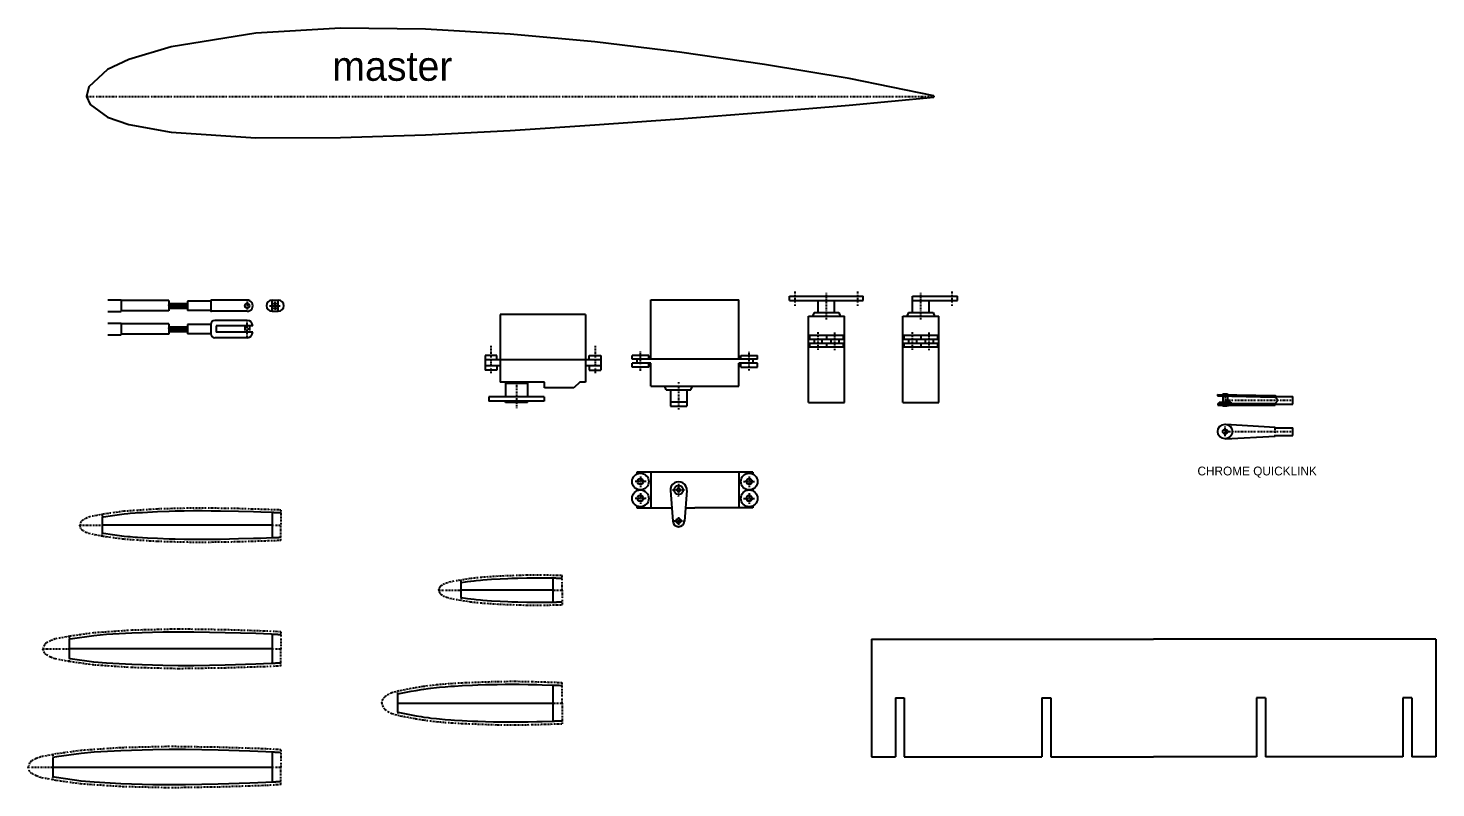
# Model space of a CAD drawing. Extents: x -1638 to 412, y -412 to 1290.
# Drawn here: x -257.8 to 220.7, y -142.5 to 115.8 of the extents above; entities that cross this region are included whole.
import ezdxf
from ezdxf.enums import TextEntityAlignment as Align

# ---------------------------------------------------------------- set-up
doc = ezdxf.new("R2010")
doc.units = 0
doc.linetypes.add('DASHDOT', pattern=[1, 0.5, -0.25, 0, -0.25])
doc.linetypes.add('HIDDEN', pattern=[0.375, 0.25, -0.125])
for name, color, linetype in [('1', 7, 'CONTINUOUS'), ('22', 7, 'CONTINUOUS'), ('3', 7, 'CONTINUOUS'), ('4', 7, 'CONTINUOUS'), ('8', 7, 'CONTINUOUS')]:
    doc.layers.add(name, color=color, linetype=linetype)
doc.styles.add('txt', font='TXT', dxfattribs={"height": 0.2})

# ---------------------------------------------------------------- blocks, each defined once
blk = doc.blocks.new('*O0')
at = {"layer": '22', "color": 195, "linetype": 'CONTINUOUS'}
for p, q in [((-14.9988, 18.6817), (15.0012, 18.6817)), ((-14.9988, -1.5215), (-14.9988, 18.6817)), ((15.0012, -1.5215), (15.0012, 18.6817)), ((-15.649, -0.221), (-21.3488, -0.221)), ((-21.3488, -1.5215), (-21.3488, -0.221)), ((21.3486, -1.5215), (-21.3488, -1.5215)), ((-14.9988, -2.9185), (-21.3488, -2.9185)), ((-21.3488, -4.2189), (-21.3488, -2.9185)), ((-15.649, -4.2189), (-21.3488, -4.2189)), ((-19.7486, -1.5215), (-19.7486, -2.9185)), ((-15.649, -1.5215), (-15.649, -0.221)), ((-15.649, -4.2189), (-15.649, -2.9185)), ((-14.9988, -10.7163), (-14.9988, -2.9185)), ((21.3486, -2.9185), (15.0012, -2.9185)), ((15.0012, -10.7163), (15.0012, -2.9185)), ((15.649, -0.221), (21.3486, -0.221)), ((15.649, -1.5215), (15.649, -0.221)), ((15.649, -4.2189), (15.649, -2.9185)), ((15.649, -4.2189), (21.3486, -4.2189)), ((19.7484, -1.5215), (19.7484, -2.9185)), ((21.3486, -1.5215), (21.3486, -0.221)), ((21.3486, -4.2189), (21.3486, -2.9185)), ((-14.9988, -10.7163), (15.0012, -10.7163)), ((-9.6978, -11.9151), (-10.1982, -10.7163)), ((-9.6978, -11.9151), (-1.3006, -11.9151)), ((-8.2982, -11.9151), (-8.2982, -17.5235)), ((-2.7, -11.9151), (-2.7, -17.5235)), ((-1.3006, -11.9151), (-0.8002, -10.7163)), ((-8.2982, -16.0249), (-2.7, -16.0249)), ((-8.2982, -17.5235), (-2.7, -17.5235))]:
    blk.add_line(p, q, dxfattribs=at)
at = {"layer": '22', "color": 195, "linetype": 'DASHDOT'}
for p, q in [((-18.4988, -5.4534), (-18.4988, 1.1608)), ((18.4988, -5.3823), (18.4988, 1.1608)), ((-5.4992, -9.3345), (-5.4992, -18.6817))]:
    blk.add_line(p, q, dxfattribs=at)
blk = doc.blocks.new('*O4')
at = {"layer": '1', "color": 195, "linetype": 'CONTINUOUS'}
for p, q in [((-24.6104, 2.0001), (-20.1518, 2.0001)), ((-20.1518, 2.0001), (-20.1518, -1.9999)), ((-3.967, 1.7645), (-3.967, -1.7355)), ((10.323, 1.5876), (2.383, 1.5876)), ((2.383, 1.5876), (2.383, -1.5874)), ((10.323, 1.5876), (10.323, -1.5874)), ((22.708, 2.949), (11.6844, 2.949)), ((24.608, 1.0491), (12.162, 1.0491)), ((12.162, 1.0491), (12.162, -1.0489)), ((-24.6104, -1.9999), (-20.1518, -1.9999)), ((10.323, -1.5874), (2.383, -1.5874)), ((22.708, -2.9488), (11.6844, -2.9488)), ((24.608, -1.0489), (12.162, -1.0489))]:
    blk.add_line(p, q, dxfattribs=at)
at = {"layer": '1', "color": 195, "linetype": 'HIDDEN'}
for p, q in [((21.9156, 1.0491), (21.9156, -1.0489)), ((23.5056, 1.0491), (23.5056, -1.0489))]:
    blk.add_line(p, q, dxfattribs=at)
at = {"layer": '1', "color": 195, "linetype": 'CONTINUOUS'}
for points in [[(-3.967, 1.7645), (-5.032679, 1.764994), (-6.453584, 1.76564), (-7.164035, 1.765952), (-8.229712, 1.766399), (-8.76255, 1.766611), (-9.828225, 1.767004), (-10.361062, 1.767183), (-11.160316, 1.767427), (-11.870763, 1.767617), (-12.225986, 1.767701), (-12.75882, 1.767813), (-13.558069, 1.767947), (-13.824486, 1.767982), (-14.179707, 1.76802), (-14.357317, 1.768036), (-14.756941, 1.768063), (-15.467381, 1.768079), (-15.8226, 1.768072), (-16.355429, 1.76804), (-16.621843, 1.768014), (-16.977061, 1.76797), (-17.15467, 1.767943), (-17.687495, 1.767845), (-17.953908, 1.767785), (-18.353526, 1.767681), (-18.88635, 1.767517), (-19.152761, 1.767423), (-19.552377, 1.767268), (-20.1518, 1.767)], [(-3.967, 0.7977), (-3.732157, 0.797968), (-3.418973, 0.798295), (-3.262355, 0.798448), (-3.105722, 0.798593), (-2.896852, 0.798776), (-2.792408, 0.798863), (-2.479034, 0.799111), (-2.061118, 0.799412), (-1.852126, 0.799552), (-1.538598, 0.799752), (-1.120493, 0.800006), (-0.911414, 0.800131), (-0.493208, 0.800378), (0.064485, 0.800719), (0.343362, 0.8009), (0.761709, 0.801192), (0.970894, 0.801349), (1.389282, 0.801691), (1.598482, 0.801879), (1.912288, 0.802184), (2.226096, 0.802519), (2.383, 0.8027)], [(-3.967, -1.7355), (-6.098358, -1.734524), (-7.164035, -1.734057), (-8.229712, -1.733616), (-8.76255, -1.733408), (-9.828225, -1.733021), (-10.361062, -1.732845), (-11.160316, -1.732606), (-11.870763, -1.73242), (-12.225986, -1.732337), (-12.75882, -1.732227), (-13.558069, -1.732096), (-13.824486, -1.732062), (-14.179707, -1.732024), (-14.357317, -1.732008), (-14.756941, -1.731981), (-15.467381, -1.731965), (-15.8226, -1.731971), (-16.355429, -1.732002), (-16.621843, -1.732026), (-16.977061, -1.732068), (-17.15467, -1.732094), (-17.687495, -1.732188), (-17.953908, -1.732246), (-18.353526, -1.732345), (-18.88635, -1.732503), (-19.152761, -1.732593), (-19.552377, -1.732743), (-20.1518, -1.733)], [(-3.967, -0.7924), (-3.732157, -0.792122), (-3.418973, -0.791781), (-3.262355, -0.791623), (-3.105722, -0.791472), (-2.896852, -0.791282), (-2.792408, -0.791191), (-2.479034, -0.790934), (-2.061118, -0.790622), (-1.852126, -0.790478), (-1.538598, -0.790271), (-1.120493, -0.79001), (-0.911414, -0.789883), (-0.493208, -0.789631), (0.064485, -0.789286), (0.343362, -0.789103), (0.761709, -0.78881), (0.970894, -0.788652), (1.389282, -0.788309), (1.598482, -0.788121), (1.912288, -0.787816), (2.226096, -0.787481), (2.383, -0.7873)]]:
    blk.add_lwpolyline(points, dxfattribs=at)
for centre, radius, start, end in [((11.68449, 1.5876), 1.36144, 90, 180), ((22.71063, 1.04912), 1.89992, 0, 90), ((11.68449, -1.5874), 1.36144, 180, 270), ((22.71063, -1.04892), 1.89992, 270, 360)]:
    blk.add_arc(centre, radius, start, end, dxfattribs=at)
at = {"layer": '3', "color": 195, "linetype": 'CONTINUOUS'}
for p, q in [((-3.6622, -0.7924), (-3.967, 0.3557)), ((-3.1338, -0.7924), (-3.5606, 0.7977)), ((-2.6054, -0.7898), (-3.0322, 0.7977)), ((-2.0822, -0.7898), (-2.509, 0.8002)), ((-1.554, -0.7898), (-1.9806, 0.8002)), ((-1.0306, -0.7898), (-1.4574, 0.8002)), ((-0.5074, -0.7898), (-0.9342, 0.8002)), ((0.0208, -0.7898), (-0.4058, 0.8002)), ((0.5492, -0.7898), (0.1224, 0.8002)), ((1.0724, -0.7898), (0.6458, 0.8002)), ((1.5956, -0.7873), (1.169, 0.8027)), ((2.124, -0.7873), (1.6972, 0.8027)), ((2.383, 0.2058), (2.2206, 0.8027))]:
    blk.add_line(p, q, dxfattribs=at)
blk = doc.blocks.new('*O5')
at = {"layer": '22', "color": 195, "linetype": 'DASHDOT'}
for p, q in [((-16.5228, 6.0484), (-20.2744, 6.0484)), ((-18.4988, 7.8213), (-18.4988, 4.1536)), ((-5.4992, 5.3423), (-5.4992, 1.1513)), ((16.5226, 6.0484), (20.2742, 6.0484)), ((18.4988, 7.8213), (18.4988, 4.1536)), ((-16.543, 0.3486), (-20.2744, 0.3486)), ((-18.4988, 2.0962), (-18.4988, -1.4649)), ((-7.6352, 3.1985), (-3.3554, 3.1985)), ((-5.4992, 0.9176), (-5.4992, 1.0192)), ((16.543, 0.3486), (20.2742, 0.3486)), ((18.4988, 2.0962), (18.4988, -1.4649)), ((-6.98, -7.3018), (-3.9498, -7.3018)), ((-5.4992, -6.0166), (-5.4992, -8.7446))]:
    blk.add_line(p, q, dxfattribs=at)
at = {"layer": '22', "color": 195, "linetype": 'CONTINUOUS'}
for p, q in [((-19.7486, 9.2996), (-19.7486, 8.6087)), ((19.7484, 9.2996), (-19.7486, 9.2996)), ((-14.9988, 9.2996), (-14.9988, -2.9026)), ((14.9986, 9.2996), (14.9986, -2.9026)), ((19.7484, 9.2996), (19.7484, 8.6087)), ((-19.7486, 3.4881), (-19.7486, 2.909)), ((-8.2906, 2.9852), (-7.493, -7.4542)), ((-6.0172, 3.29), (-6.3728, 3.29)), ((-6.3728, 3.1071), (-6.3728, 3.29)), ((-6.0224, 3.1071), (-6.3728, 3.1071)), ((-5.5906, 3.7167), (-5.5906, 4.0723)), ((-5.5906, 4.0723), (-5.4076, 4.0723)), ((-5.5906, 2.6753), (-5.5906, 2.3248)), ((-5.4076, 2.3248), (-5.5906, 2.3248)), ((-5.4076, 3.7167), (-5.4076, 4.0723)), ((-5.4076, 2.6753), (-5.4076, 2.3248)), ((-4.981, 3.29), (-4.6254, 3.29)), ((-4.9758, 3.1071), (-4.6254, 3.1071)), ((-4.6254, 3.29), (-4.6254, 3.1071)), ((-2.7076, 2.9852), (-3.5052, -7.4542)), ((19.7484, 3.4881), (19.7484, 2.909)), ((-19.7486, -2.2117), (-19.7486, -2.9026)), ((-19.7486, -2.9026), (-7.841, -2.9026)), ((-3.1572, -2.9026), (0, -2.9026)), ((19.7484, -2.9026), (0, -2.9026)), ((19.7484, -2.2117), (19.7484, -2.9026))]:
    blk.add_line(p, q, dxfattribs=at)
for centre, radius in [((-18.49885, 6.04967), 2.84988), ((-18.49885, 6.04967), 1), ((18.49879, 6.04967), 2.84988), ((18.49879, 6.04967), 1), ((-18.49885, 0.34991), 2.84988), ((-18.49885, 0.34991), 1), ((-5.49913, 3.19979), 1.4986), ((18.49879, 0.34991), 2.84988), ((18.49879, 0.34991), 1), ((-5.49913, -7.30057), 0.79375)]:
    blk.add_circle(centre, radius, dxfattribs=at)
for centre, radius, start, end in [((-5.49913, 3.19979), 2.79908, 355.604169, 184.368931), ((-5.49913, 3.19979), 0.52672, 189.912042, 260.089942), ((-5.49913, 3.19979), 0.52672, 99.997394, 170.002606), ((-5.49913, 3.19979), 0.52672, 279.911397, 350.0771), ((-5.49913, 3.19979), 0.52672, 9.997394, 80.002606), ((-5.49913, -7.30057), 1.99898, 184.371103, 355.628506)]:
    blk.add_arc(centre, radius, start, end, dxfattribs=at)
blk = doc.blocks.new('*O43')
at = {"layer": '22', "color": 195, "linetype": 'CONTINUOUS'}
for p, q in [((-95.9266, 20), (0, 20)), ((-95.9266, 20), (-95.9266, -20)), ((95.9268, 20), (0, 20)), ((95.9268, 20), (95.9268, -20)), ((-87.7458, 0), (-87.7458, -20)), ((-87.7458, 0), (-84.7458, 0)), ((-84.7458, 0), (-84.7458, -20)), ((-38, 0), (-38, -20)), ((-38, 0), (-35, 0)), ((-35, 0), (-35, -20)), ((35, 0), (35, -20)), ((38, 0), (35, 0)), ((38, 0), (38, -20)), ((84.7458, 0), (84.7458, -20)), ((87.7458, 0), (84.7458, 0)), ((87.7458, 0), (87.7458, -20)), ((-95.9266, -20), (-87.7458, -20)), ((-84.7458, -20), (-38, -20)), ((-35, -20), (0, -20)), ((35, -20), (0, -20)), ((84.7458, -20), (38, -20)), ((95.9268, -20), (87.7458, -20))]:
    blk.add_line(p, q, dxfattribs=at)
blk = doc.blocks.new('*O44')
at = {"layer": '22', "color": 195, "linetype": 'CONTINUOUS'}
for p, q in [((-12.7458, 1.8086), (-12.7584, 1.3082)), ((-12.7584, 1.3082), (6.7386, 0.8738)), ((-12.7458, 1.8086), (6.7488, 1.3742)), ((-11.0364, 1.9964), (-9.4464, 1.9964)), ((-11.0364, 1.9964), (-11.0364, 1.674)), ((-11.0364, 1.3894), (-11.0364, -0.8254)), ((-9.4464, 1.9964), (-9.4464, 1.6256)), ((-9.4464, 1.3564), (-9.4464, -0.8254)), ((7.0586, 1.0744), (6.7588, 1.3742)), ((7.8586, -0.226), (6.7588, 0.8738)), ((7.0586, 1.0744), (12.7584, 1.0744)), ((12.7584, -1.5264), (12.7584, 1.0744)), ((-12.7408, -1.3258), (-12.7408, -1.8262)), ((-12.7408, -1.3258), (6.7588, -1.3258)), ((-12.7408, -1.8262), (6.7588, -1.8262)), ((-12.2404, -0.8254), (-8.2424, -0.8254)), ((-12.2404, -0.8254), (-12.2404, -1.3258)), ((-8.2424, -0.8254), (-8.2424, -1.3258)), ((7.8586, -0.226), (6.7588, -1.3258)), ((7.0586, -1.5264), (6.7588, -1.8262)), ((7.0586, -1.5264), (12.7584, -1.5264))]:
    blk.add_line(p, q, dxfattribs=at)
at = {"layer": '22', "color": 195, "linetype": 'DASHDOT'}
for p, q in [((-10.2414, 2.159), (-10.2414, -2.0752)), ((-10.2414, -0.226), (12.7584, -0.226))]:
    blk.add_line(p, q, dxfattribs=at)
at = {"layer": '22', "color": 195, "linetype": 'CONTINUOUS'}
blk.add_lwpolyline([(-11.684, -1.8262), (-11.257023, -1.951543), (-11.043339, -1.998019), (-10.722637, -2.047356), (-10.401796, -2.0721), (-10.24135, -2.0752), (-10.0809, -2.0721), (-9.760037, -2.047356), (-9.439302, -1.998019), (-9.225598, -1.951543), (-8.7986, -1.8262)], dxfattribs=at)
blk = doc.blocks.new('*O45')
at = {"layer": '22', "color": 195, "linetype": 'DASHDOT'}
for p, q in [((-10.25, -1.5977), (-10.25, 1.8161)), ((6.7502, -1.5802), (6.7502, 1.4348)), ((-10.25, -0.0001), (12.7498, -0.0001))]:
    blk.add_line(p, q, dxfattribs=at)
at = {"layer": '22', "color": 195, "linetype": 'CONTINUOUS'}
for p, q in [((-10.0924, 2.4943), (6.7452, 1.4351)), ((6.7502, 1.3005), (12.7498, 1.3005)), ((12.7498, -1.3005), (12.7498, 1.3005)), ((-10.1154, -2.4969), (6.7554, -1.5799)), ((6.7502, -1.3005), (12.7498, -1.3005))]:
    blk.add_line(p, q, dxfattribs=at)
for radius in [2.5, 0.79375]:
    blk.add_circle((-10.24995, -0.00003), radius, dxfattribs=at)
blk = doc.blocks.new('*O60')
at = {"layer": '22', "color": 195, "linetype": 'CONTINUOUS'}
for p, q in [((-1.0478, -1.9006), (-1.0478, 1.8993)), ((-1.0478, 1.8993), (1.0502, 1.8993)), ((1.0502, -1.9006), (1.0502, 1.8993)), ((-1.0478, -1.9006), (1.0502, -1.9006))]:
    blk.add_line(p, q, dxfattribs=at)
at = {"layer": '22', "color": 195, "linetype": 'HIDDEN'}
for p, q in [((-1.0478, 0.7969), (1.0502, 0.7969)), ((-0.0014, -0.0007), (-0.0014, 1.3455)), ((-1.0478, -0.7931), (1.0502, -0.7931)), ((-0.0014, -0.0007), (-0.0014, -1.4789))]:
    blk.add_line(p, q, dxfattribs=at)
at = {"layer": '22', "color": 195, "linetype": 'DASHDOT'}
blk.add_line((-1.9012, -0.0007), (1.67, -0.0007), dxfattribs=at)
at = {"layer": '22', "color": 195, "linetype": 'CONTINUOUS'}
for centre, start, end in [((-1.0491, 0.00061), 90.000192, 269.999806), ((1.04894, 0.00061), 270.000194, 89.999808)]:
    blk.add_arc(centre, 1.89992, start, end, dxfattribs=at)
blk = doc.blocks.new('*O105')
at = {"layer": '22', "color": 195, "linetype": 'CONTINUOUS'}
for p, q in [((14.4996, 15.95), (-14.4996, 15.95)), ((-14.4996, 15.95), (-14.4996, -7.0498)), ((14.4996, 15.95), (14.4996, -7.0498)), ((-19.699, 1.952), (-19.699, -3.0492)), ((-15.701, 1.952), (-19.699, 1.952)), ((19.699, 0.4508), (-19.699, 0.4508)), ((-15.701, 0.4508), (-15.701, 1.952)), ((15.6984, 1.952), (19.6964, 1.952)), ((15.6984, 0.4508), (15.6984, 1.952)), ((19.6964, 1.952), (19.6964, -3.0492)), ((19.699, 0.4508), (19.699, -1.5482)), ((-14.4996, -1.5482), (-19.699, -1.5482)), ((-15.701, -3.0492), (-19.699, -3.0492)), ((-15.701, -1.5482), (-15.701, -3.0492)), ((19.699, -1.5482), (14.4996, -1.5482)), ((15.6984, -1.5482), (15.6984, -3.0492)), ((15.6984, -3.0492), (19.6964, -3.0492)), ((0.499, -7.0498), (-14.4996, -7.0498)), ((-12.7496, -7.0498), (-12.7496, -12.046)), ((-5.2514, -7.5502), (-12.7496, -7.5502)), ((-5.2514, -7.0498), (-5.2514, -12.046)), ((0.499, -9.0512), (0.499, -7.0498)), ((10.499, -9.0512), (0.499, -9.0512)), ((12.5006, -7.0498), (10.499, -9.0512)), ((14.4996, -7.0498), (12.5006, -7.0498)), ((-18.401, -12.046), (-18.401, -13.547)), ((0.4, -12.046), (-18.401, -12.046)), ((0.4, -13.547), (-18.401, -13.547)), ((-12.7496, -14.0474), (-12.7496, -13.547)), ((-5.2514, -14.0474), (-12.7496, -14.0474)), ((-5.2514, -14.0474), (-5.2514, -13.547)), ((0.4, -12.046), (0.4, -13.547))]:
    blk.add_line(p, q, dxfattribs=at)
at = {"layer": '22', "color": 195, "linetype": 'DASHDOT'}
for p, q in [((-17.7, 5.2896), (-17.7, -4.172)), ((17.6974, 5.2896), (17.6974, -4.172)), ((-9.0006, -7.0498), (-9.0006, -15.95))]:
    blk.add_line(p, q, dxfattribs=at)
blk = doc.blocks.new('*O172')
at = {"layer": '4', "color": 5, "linetype": 'CONTINUOUS'}
for p, q in [((39.9673, 5.1131), (39.9673, -5.1131)), ((-34.6059, 3.326), (-34.6059, -3.326)), ((-34.6059, 0), (39.9673, 0))]:
    blk.add_line(p, q, dxfattribs=at)
at = {"layer": '4', "color": 155, "linetype": 'DASHDOT'}
for p, q in [((42.9673, 5.9219), (42.9673, 0)), ((-42.9673, 0), (-34.6059, 0)), ((-34.6059, 4.3378), (-34.6059, 3.326)), ((39.9673, 0), (42.9673, 0)), ((42.9673, -5.9219), (42.9673, 0)), ((-34.6059, -4.3378), (-34.6059, -3.326))]:
    blk.add_line(p, q, dxfattribs=at)
for points in [[(42.9673, 5.9219), (37.857141, 6.232632), (21.616999, 6.760238), (4.908562, 7.022948), (-11.487564, 6.612302), (-25.072996, 5.685551), (-33.505277, 4.500423), (-38.658384, 3.518836), (-40.291419, 2.944212), (-41.781465, 2.111408), (-42.472322, 1.431863), (-42.9673, 0)], [(42.8983, 4.9243), (42.512334, 4.950707), (42.319356, 4.963744), (42.029893, 4.983087), (41.740431, 5.002172), (41.595699, 5.011616), (41.306233, 5.030307), (41.161497, 5.039552), (40.944389, 5.053293), (40.654901, 5.071374), (40.510152, 5.080311), (40.293019, 5.093586), (39.9673, 5.1132)], [(42.9673, -5.9219), (37.857141, -6.232632), (21.616999, -6.760238), (4.908562, -7.022948), (-11.487564, -6.612302), (-25.072996, -5.685551), (-33.505277, -4.500423), (-38.658384, -3.518836), (-40.291419, -2.944212), (-41.781465, -2.111408), (-42.472322, -1.431863), (-42.9673, 0)], [(42.8983, -4.9243), (42.512334, -4.950707), (42.319356, -4.963744), (42.029893, -4.983087), (41.740431, -5.002172), (41.595699, -5.011616), (41.306233, -5.030307), (41.161497, -5.039552), (40.944389, -5.053293), (40.654901, -5.071374), (40.510152, -5.080311), (40.293019, -5.093586), (39.9673, -5.1132)]]:
    blk.add_lwpolyline(points, dxfattribs=at)
at = {"layer": '4', "color": 5, "linetype": 'CONTINUOUS'}
for points in [[(39.9673, 5.1131), (37.803127, 5.234032), (32.404539, 5.466289), (21.592598, 5.760539), (10.471567, 5.991504), (4.913564, 6.02288), (-0.539121, 5.959176), (-11.437883, 5.61364), (-20.474169, 5.119572), (-24.961702, 4.691243), (-33.331748, 3.514875), (-34.6059, 3.326)], [(39.9673, -5.1131), (37.803127, -5.234032), (32.404539, -5.466289), (21.592598, -5.760539), (10.471567, -5.991504), (4.913564, -6.02288), (-0.539121, -5.959176), (-11.437883, -5.61364), (-20.474169, -5.119572), (-24.961702, -4.691243), (-33.331748, -3.514875), (-34.6059, -3.326)]]:
    blk.add_lwpolyline(points, dxfattribs=at)
blk = doc.blocks.new('*O173')
at = {"layer": '4', "color": 5, "linetype": 'CONTINUOUS'}
for p, q in [((37.4503, 4.9632), (37.4503, -4.9632)), ((-31.5937, 3.2754), (-31.5937, -3.2754)), ((37.4503, 0), (-31.5937, 0))]:
    blk.add_line(p, q, dxfattribs=at)
at = {"layer": '4', "color": 155, "linetype": 'DASHDOT'}
for p, q in [((40.4503, 5.7885), (40.4503, 0)), ((-40.4503, 0), (-31.5937, 0)), ((-31.5937, 4.2864), (-31.5937, 3.2754)), ((37.4503, 0), (40.4503, 0)), ((40.4503, -5.7885), (40.4503, 0)), ((-31.5937, -4.2864), (-31.5937, -3.2754))]:
    blk.add_line(p, q, dxfattribs=at)
for points in [[(40.4503, 5.7886), (37.12047, 5.982004), (21.53405, 6.488396), (5.498314, 6.740531), (-10.237872, 6.346337), (-23.276307, 5.456816), (-31.369082, 4.319361), (-36.314756, 3.377288), (-37.88207, 2.825763), (-39.312257, 2.026415), (-39.975287, 1.374214), (-40.4503, 0)], [(40.3865, 4.7906), (40.128718, 4.806976), (39.999832, 4.81508), (39.806509, 4.827129), (39.516535, 4.844962), (39.226566, 4.862502), (39.081583, 4.871161), (38.791612, 4.888254), (38.646624, 4.896686), (38.429137, 4.909193), (38.13914, 4.925597), (37.994134, 4.933683), (37.776612, 4.945664), (37.4503, 4.9633)], [(40.4503, -5.7886), (37.12047, -5.982004), (21.53405, -6.488396), (5.498314, -6.740531), (-10.237872, -6.346337), (-23.276307, -5.456816), (-31.369082, -4.319361), (-36.314756, -3.377288), (-37.88207, -2.825763), (-39.312257, -2.026415), (-39.975287, -1.374214), (-40.4503, 0)], [(40.3865, -4.7906), (40.128718, -4.806976), (39.999832, -4.81508), (39.806509, -4.827129), (39.516535, -4.844962), (39.226566, -4.862502), (39.081583, -4.871161), (38.791612, -4.888254), (38.646624, -4.896686), (38.429137, -4.909193), (38.13914, -4.925597), (37.994134, -4.933683), (37.776612, -4.945664), (37.4503, -4.9633)]]:
    blk.add_lwpolyline(points, dxfattribs=at)
at = {"layer": '4', "color": 5, "linetype": 'CONTINUOUS'}
for points in [[(37.4503, 4.9632), (37.066603, 4.983386), (31.885616, 5.206358), (21.509661, 5.488723), (10.837149, 5.710358), (5.503317, 5.740463), (0.27058, 5.679313), (-10.188191, 5.347675), (-18.859078, 4.873541), (-23.165049, 4.462523), (-31.195735, 3.333764), (-31.5937, 3.2754)], [(37.4503, -4.9632), (37.066603, -4.983386), (31.885616, -5.206358), (21.509661, -5.488723), (10.837149, -5.710358), (5.503317, -5.740463), (0.27058, -5.679313), (-10.188191, -5.347675), (-18.859078, -4.873541), (-23.165049, -4.462523), (-31.195735, -3.333764), (-31.5937, -3.2754)]]:
    blk.add_lwpolyline(points, dxfattribs=at)
blk = doc.blocks.new('*O174')
at = {"layer": '4', "color": 155, "linetype": 'DASHDOT'}
for p, q in [((34.199, 5.1702), (34.199, 0)), ((-34.199, 0), (-26.5622, 0)), ((-26.5622, 3.7234), (-26.5622, 2.7124)), ((31.199, 0), (34.199, 0)), ((34.199, -5.1702), (34.199, 0)), ((-26.5622, -3.7234), (-26.5622, -2.7124))]:
    blk.add_line(p, q, dxfattribs=at)
at = {"layer": '4', "color": 5, "linetype": 'CONTINUOUS'}
for p, q in [((-26.5622, 2.7124), (-26.5622, -2.7124)), ((31.199, 0), (-26.5622, 0)), ((31.199, 4.3162), (31.199, -4.3162))]:
    blk.add_line(p, q, dxfattribs=at)
at = {"layer": '4', "color": 155, "linetype": 'DASHDOT'}
for points in [[(34.199, 5.1702), (33.401323, 5.213003), (19.818255, 5.654329), (5.843593, 5.874003), (-7.869932, 5.530535), (-19.232524, 4.755348), (-26.285081, 3.764099), (-30.595112, 2.943111), (-31.961014, 2.462465), (-33.20726, 1.765886), (-33.785019, 1.197527), (-34.199, 0)], [(34.199, -5.1702), (33.401323, -5.213003), (19.818255, -5.654329), (5.843593, -5.874003), (-7.869932, -5.530535), (-19.232524, -4.755348), (-26.285081, -3.764099), (-30.595112, -2.943111), (-31.961014, -2.462465), (-33.20726, -1.765886), (-33.785019, -1.197527), (-34.199, 0)], [(34.1438, 4.1717), (33.908242, 4.184644), (33.79046, 4.191025), (33.61378, 4.200481), (33.348737, 4.214405), (33.110003, 4.22668), (32.791641, 4.242662), (32.63244, 4.25049), (32.473224, 4.258212), (32.260915, 4.268344), (32.154751, 4.27334), (31.836223, 4.288058), (31.62384, 4.297646), (31.340624, 4.310159), (31.199, 4.3163)], [(34.1438, -4.1717), (33.908242, -4.184644), (33.79046, -4.191025), (33.61378, -4.200481), (33.348737, -4.214405), (33.110003, -4.22668), (32.791641, -4.242662), (32.63244, -4.25049), (32.473224, -4.258212), (32.260915, -4.268344), (32.154751, -4.27334), (31.836223, -4.288058), (31.62384, -4.297646), (31.340624, -4.310159), (31.199, -4.3163)]]:
    blk.add_lwpolyline(points, dxfattribs=at)
at = {"layer": '4', "color": 5, "linetype": 'CONTINUOUS'}
for points in [[(31.199, 4.3162), (27.399827, 4.456497), (24.865283, 4.529987), (19.793834, 4.65462), (13.594536, 4.796198), (10.495487, 4.847712), (7.397274, 4.8736), (5.848584, 4.873939), (4.328747, 4.864863), (1.289973, 4.820688), (-1.747704, 4.746621), (-3.772273, 4.683484), (-7.820251, 4.531873), (-11.181577, 4.381255), (-12.859773, 4.289427), (-14.535189, 4.180868), (-15.371587, 4.118975), (-17.041235, 3.977278), (-17.874271, 3.896404), (-19.12129, 3.761051), (-19.901733, 3.667105), (-21.459122, 3.461579), (-23.012633, 3.239453), (-26.111776, 2.778576), (-26.5622, 2.7124)], [(31.199, -4.3162), (27.399827, -4.456497), (24.865283, -4.529987), (19.793834, -4.65462), (13.594536, -4.796198), (10.495487, -4.847712), (7.397274, -4.8736), (5.848584, -4.873939), (4.328747, -4.864863), (1.289973, -4.820688), (-1.747704, -4.746621), (-3.772273, -4.683484), (-7.820251, -4.531873), (-11.181577, -4.381255), (-12.859773, -4.289427), (-14.535189, -4.180868), (-15.371587, -4.118975), (-17.041235, -3.977278), (-17.874271, -3.896404), (-19.12129, -3.761051), (-19.901733, -3.667105), (-21.459122, -3.461579), (-23.012633, -3.239453), (-26.111776, -2.778576), (-26.5622, -2.7124)]]:
    blk.add_lwpolyline(points, dxfattribs=at)
blk = doc.blocks.new('*O175')
at = {"layer": '4', "color": 155, "linetype": 'DASHDOT'}
for p, q in [((20.9284, 0), (20.9284, 5.0282)), ((-20.9284, 0), (-13.323, 0)), ((-13.323, 2.5013), (-13.323, 3.5157)), ((17.9284, 0), (20.9284, 0)), ((20.9284, 0), (20.9284, -5.0282)), ((-13.323, -2.5013), (-13.323, -3.5157))]:
    blk.add_line(p, q, dxfattribs=at)
at = {"layer": '4', "color": 5, "linetype": 'CONTINUOUS'}
for p, q in [((-13.323, -2.5013), (-13.323, 2.5013)), ((17.9284, 0), (-13.323, 0)), ((17.9284, -4.1033), (17.9284, 4.1033))]:
    blk.add_line(p, q, dxfattribs=at)
at = {"layer": '4', "color": 155, "linetype": 'DASHDOT'}
for points in [[(-20.9284, 0), (-20.792975, 0.666187), (-20.463453, 1.221515), (-20.1577, 1.523445), (-19.438134, 1.998388), (-18.356183, 2.472265), (-16.186715, 2.99751), (-10.225784, 3.99654), (-6.884536, 4.378184), (-0.200367, 4.829127), (8.919553, 5.13363), (13.482805, 5.162233), (20.9284, 5.0282)], [(-20.9284, 0), (-20.792975, -0.666187), (-20.463453, -1.221515), (-20.1577, -1.523445), (-19.438134, -1.998388), (-18.356183, -2.472265), (-16.186715, -2.99751), (-10.225784, -3.99654), (-6.884536, -4.378184), (-0.200367, -4.829127), (8.919553, -5.13363), (13.482805, -5.162233), (20.9284, -5.0282)], [(17.9284, 4.1033), (18.263373, 4.096014), (18.486118, 4.090992), (18.782358, 4.084103), (18.930141, 4.080578), (19.151376, 4.075195), (19.445504, 4.067848), (19.592187, 4.064105), (20.030643, 4.052615), (20.321553, 4.044753), (20.514844, 4.039429), (20.771727, 4.032235), (20.8998, 4.0286)], [(17.9284, -4.1033), (18.263373, -4.096014), (18.486118, -4.090992), (18.782358, -4.084103), (18.930141, -4.080578), (19.151376, -4.075195), (19.445504, -4.067848), (19.592187, -4.064105), (20.030643, -4.052615), (20.321553, -4.044753), (20.514844, -4.039429), (20.771727, -4.032235), (20.8998, -4.0286)]]:
    blk.add_lwpolyline(points, dxfattribs=at)
at = {"layer": '4', "color": 5, "linetype": 'CONTINUOUS'}
for points in [[(-13.323, 2.5013), (-11.893258, 2.738693), (-11.173407, 2.85011), (-10.090643, 3.005461), (-8.98652, 3.147099), (-8.250327, 3.232494), (-6.777589, 3.383674), (-6.041002, 3.450375), (-4.567294, 3.568289), (-3.092739, 3.668608), (-0.140445, 3.831122), (2.544534, 3.950967), (3.888374, 4.00195), (5.905492, 4.066374), (8.933441, 4.133818), (11.962931, 4.163081), (13.477836, 4.162287), (14.987939, 4.151015), (17.9284, 4.1033)], [(-13.323, -2.5013), (-11.893258, -2.738693), (-11.173407, -2.85011), (-10.090643, -3.005461), (-8.98652, -3.147099), (-8.250327, -3.232494), (-6.777589, -3.383674), (-6.041002, -3.450375), (-4.567294, -3.568289), (-3.092739, -3.668608), (-0.140445, -3.831122), (2.544534, -3.950967), (3.888374, -4.00195), (5.905492, -4.066374), (8.933441, -4.133818), (11.962931, -4.163081), (13.477836, -4.162287), (14.987939, -4.151015), (17.9284, -4.1033)]]:
    blk.add_lwpolyline(points, dxfattribs=at)
blk = doc.blocks.new('*O176')
at = {"layer": '4', "color": 5, "linetype": 'CONTINUOUS'}
for p, q in [((27.6031, -6.1087), (27.6031, 6.1083)), ((-25.2585, -3.0904), (-25.2585, 3.09)), ((-25.2585, -0.0002), (27.6031, -0.0002))]:
    blk.add_line(p, q, dxfattribs=at)
at = {"layer": '4', "color": 155, "linetype": 'DASHDOT'}
for p, q in [((30.6031, -0.0002), (30.6031, 7.0018)), ((-25.2585, 3.09), (-25.2585, 4.116)), ((-25.2585, -3.0904), (-25.2585, -4.1164)), ((27.6031, -0.0002), (30.6031, -0.0002)), ((30.6031, -0.0002), (30.6031, -7.0021))]:
    blk.add_line(p, q, dxfattribs=at)
for points in [[(-30.6031, -0.0002), (-30.425393, 0.955976), (-29.99285, 1.753129), (-29.591491, 2.186532), (-28.646905, 2.868275), (-27.226595, 3.548493), (-26.27976, 3.860138), (-24.378644, 4.302468), (-19.178437, 5.308455), (-16.553571, 5.736543), (-12.167489, 6.284381), (-9.243615, 6.551615), (-3.393157, 6.931704), (8.578735, 7.368819), (14.569015, 7.409892), (20.17879, 7.330744), (30.6031, 7.0018)], [(27.6031, 6.1083), (27.714569, 6.104377), (27.862879, 6.099145), (27.936914, 6.096528), (28.158612, 6.088672), (28.453495, 6.07818), (28.600744, 6.072926), (28.821518, 6.065031), (29.115962, 6.054477), (29.26333, 6.049185), (29.558612, 6.038571), (30.152763, 6.017191), (30.6031, 6.001)], [(-30.6031, -0.0002), (-30.425393, -0.956176), (-29.99285, -1.753329), (-29.591491, -2.186732), (-28.646905, -2.868475), (-27.226595, -3.548694), (-26.27976, -3.86034), (-24.378644, -4.302681), (-19.178437, -5.308744), (-16.553571, -5.736871), (-12.167489, -6.284734), (-9.243615, -6.551961), (-3.393156, -6.931996), (8.578739, -7.368963), (14.569022, -7.410023), (20.178794, -7.330929), (30.6031, -7.0021)], [(27.6031, -6.1087), (27.714569, -6.104777), (27.862879, -6.099545), (27.936914, -6.096928), (28.158612, -6.089072), (28.453495, -6.07858), (28.600744, -6.073326), (28.821518, -6.065431), (29.115962, -6.054877), (29.26333, -6.049585), (29.558612, -6.038971), (30.152763, -6.017591), (30.6031, -6.0014)]]:
    blk.add_lwpolyline(points, dxfattribs=at)
at = {"layer": '4', "color": 5, "linetype": 'CONTINUOUS'}
for points in [[(-25.2585, 3.09), (-24.101523, 3.339035), (-21.86622, 3.789136), (-20.729836, 4.008329), (-19.008722, 4.323018), (-17.275103, 4.613553), (-16.406183, 4.747222), (-14.954561, 4.95086), (-13.986721, 5.073631), (-12.050693, 5.290971), (-11.082452, 5.386858), (-9.145377, 5.556358), (-7.207332, 5.700554), (-5.914653, 5.78523), (-3.327451, 5.934121), (0.200723, 6.106346), (1.966475, 6.179606), (4.616792, 6.272175), (7.268717, 6.342617), (8.595136, 6.369071), (11.248594, 6.403498), (12.575516, 6.411096), (14.565972, 6.409941), (16.063602, 6.399005), (19.044054, 6.354423), (21.980334, 6.285977), (23.898835, 6.230892), (27.6031, 6.1083)], [(-25.2585, -3.0904), (-24.101523, -3.339435), (-21.86622, -3.789536), (-20.729836, -4.008729), (-19.008722, -4.323418), (-17.275103, -4.613953), (-16.406183, -4.747622), (-14.954561, -4.95126), (-13.986721, -5.074031), (-12.050693, -5.291371), (-11.082452, -5.387258), (-9.145377, -5.556758), (-7.207332, -5.700954), (-5.914653, -5.78563), (-3.327451, -5.934521), (0.200723, -6.106746), (1.966475, -6.180006), (4.616792, -6.272575), (7.268717, -6.343017), (8.595136, -6.369471), (11.248594, -6.403898), (12.575516, -6.411496), (14.565972, -6.410341), (16.063602, -6.399405), (19.044054, -6.354823), (21.980334, -6.286377), (23.898835, -6.231292), (27.6031, -6.1087)]]:
    blk.add_lwpolyline(points, dxfattribs=at)

msp = doc.modelspace()

# ---------------------------------------------------------------- linework, layer by layer
at = {"layer": '1', "color": 166, "linetype": 'DASHDOT'}
msp.add_line((-238.0114, 92.5941), (50.0766, 92.5941), dxfattribs=at)
at = {"layer": '1', "color": 5, "linetype": 'CONTINUOUS'}
msp.add_line((50.0766, 92.7941), (50.0766, 92.3941), dxfattribs=at)
at = {"layer": '1', "color": 195, "linetype": 'CONTINUOUS'}
for p, q in [((-230.6598, 23.4486), (-226.2012, 23.4486)), ((-230.6598, 19.4486), (-226.2012, 19.4486)), ((-226.2012, 23.4486), (-226.2012, 19.4486)), ((-210.0164, 23.2023), (-210.0164, 19.7023)), ((-203.6664, 23.0347), (-203.6664, 19.8597))]:
    msp.add_line(p, q, dxfattribs=at)
at = {"layer": '1', "color": 5, "linetype": 'CONTINUOUS'}
msp.add_lwpolyline([(50.0766, 92.7941), (21.267867, 98.664252), (-7.54076, 103.520318), (-36.349644, 107.707403), (-65.158494, 111.17597), (-93.967221, 113.82687), (-122.776103, 115.511624), (-151.584884, 115.833678), (-180.393668, 114.149032), (-209.2024, 109.515986), (-223.606867, 105.155453), (-230.808996, 101.786009), (-237.169098, 95.931405), (-238.011232, 92.594043), (-236.737673, 89.87371), (-230.80906, 85.508119), (-223.606796, 83.080138), (-209.20237, 80.454054), (-180.393658, 78.571039), (-151.584929, 78.670111), (-122.775975, 79.586819), (-93.967158, 81.02384), (-65.158481, 82.931547), (-36.349688, 85.037519), (-7.540919, 87.267363), (21.267866, 89.695425), (50.0766, 92.3941)], dxfattribs=at)
at = {"layer": '1', "color": 195, "linetype": 'CONTINUOUS'}
for points in [[(-210.0164, 23.2023), (-211.082079, 23.202794), (-212.502984, 23.20344), (-213.213435, 23.203752), (-214.279112, 23.204199), (-214.81195, 23.204411), (-215.877625, 23.204804), (-216.410462, 23.204983), (-217.209716, 23.205227), (-217.920163, 23.205417), (-218.275386, 23.205501), (-218.80822, 23.205613), (-219.607469, 23.205747), (-219.873886, 23.205782), (-220.229107, 23.20582), (-220.406717, 23.205836), (-220.806341, 23.205863), (-221.516781, 23.205879), (-221.872, 23.205872), (-222.404829, 23.20584), (-222.671243, 23.205814), (-223.026461, 23.20577), (-223.20407, 23.205743), (-223.736895, 23.205645), (-224.003308, 23.205585), (-224.402926, 23.205481), (-224.93575, 23.205317), (-225.202161, 23.205223), (-225.601777, 23.205068), (-226.2012, 23.2048)], [(-210.0164, 19.7023), (-212.147758, 19.703276), (-213.213435, 19.703743), (-214.279112, 19.704184), (-214.81195, 19.704392), (-215.877625, 19.704779), (-216.410462, 19.704955), (-217.209716, 19.705194), (-217.920163, 19.70538), (-218.275386, 19.705463), (-218.80822, 19.705573), (-219.607469, 19.705704), (-219.873886, 19.705738), (-220.229107, 19.705776), (-220.406717, 19.705792), (-220.806341, 19.705819), (-221.516781, 19.705835), (-221.872, 19.705829), (-222.404829, 19.705798), (-222.671243, 19.705774), (-223.026461, 19.705732), (-223.20407, 19.705706), (-223.736895, 19.705612), (-224.003308, 19.705554), (-224.402926, 19.705455), (-224.93575, 19.705297), (-225.202161, 19.705207), (-225.601777, 19.705057), (-226.2012, 19.7048)], [(-210.0164, 22.2448), (-209.781557, 22.245068), (-209.468373, 22.245395), (-209.311755, 22.245548), (-209.155122, 22.245693), (-208.946252, 22.245876), (-208.841808, 22.245963), (-208.528434, 22.246211), (-208.110518, 22.246512), (-207.901526, 22.246652), (-207.587998, 22.246852), (-207.169893, 22.247106), (-206.960814, 22.247231), (-206.542608, 22.247478), (-205.984915, 22.247819), (-205.706038, 22.248), (-205.287691, 22.248292), (-205.078506, 22.248449), (-204.660118, 22.248791), (-204.450918, 22.248979), (-204.137112, 22.249284), (-203.823304, 22.249619), (-203.6664, 22.2498)], [(-210.0164, 20.6547), (-209.781557, 20.654978), (-209.468373, 20.655319), (-209.311755, 20.655477), (-209.155122, 20.655628), (-208.946252, 20.655818), (-208.841808, 20.655909), (-208.528434, 20.656166), (-208.110518, 20.656478), (-207.901526, 20.656622), (-207.587998, 20.656829), (-207.169893, 20.65709), (-206.960814, 20.657217), (-206.542608, 20.657469), (-205.984915, 20.657814), (-205.706038, 20.657997), (-205.287691, 20.65829), (-205.078506, 20.658448), (-204.660118, 20.658791), (-204.450918, 20.658979), (-204.137112, 20.659284), (-203.823304, 20.659619), (-203.6664, 20.6598)]]:
    msp.add_lwpolyline(points, dxfattribs=at)
at = {"layer": '22', "color": 195, "linetype": 'CONTINUOUS'}
for p, q in [((1.0446, 24.7157), (26.0432, 24.7157)), ((1.0446, 23.2171), (1.0446, 24.7157)), ((26.0432, 23.2171), (26.0432, 24.7157)), ((42.821, 19.1073), (42.821, 24.7157)), ((42.821, 24.7157), (58.1194, 24.7157)), ((58.1194, 23.2171), (58.1194, 24.7157)), ((-195.7314, 23.0373), (-203.6664, 23.0373)), ((-195.7314, 19.8623), (-203.6664, 19.8623)), ((-195.7314, 23.0373), (-195.7314, 19.8623)), ((-183.3426, 23.3484), (-195.4178, 23.3484)), ((-183.3424, 19.5486), (-195.4176, 19.5486)), ((1.0446, 23.2171), (26.0432, 23.2171)), ((10.7448, 19.1073), (10.7448, 23.2171)), ((16.343, 19.1073), (16.343, 23.2171)), ((42.821, 23.2171), (58.1194, 23.2171)), ((48.419, 19.1073), (48.419, 23.2171)), ((7.4454, 17.9085), (19.645, 17.9085)), ((7.4454, -11.4895), (7.4454, 17.9085)), ((9.3452, 19.1073), (8.8448, 17.9085)), ((9.3452, 19.1073), (17.7426, 19.1073)), ((17.7426, 19.1073), (18.2428, 17.9085)), ((19.645, -11.4895), (19.645, 17.9085)), ((39.5214, 17.9085), (51.721, 17.9085)), ((39.5214, -11.4895), (39.5214, 17.9085)), ((41.4214, 19.1073), (40.921, 17.9085)), ((41.4214, 19.1073), (49.8186, 19.1073)), ((49.8186, 19.1073), (50.319, 17.9085)), ((51.721, -11.4895), (51.721, 17.9085)), ((7.4454, 10.1107), (19.645, 10.1107)), ((7.8442, 11.4111), (19.2436, 11.4111)), ((7.8442, 11.4111), (7.8442, 10.1107)), ((9.3428, 10.1107), (9.3428, 8.7137)), ((12.0452, 10.1107), (12.0452, 8.7137)), ((13.5438, 11.4111), (13.5438, 10.1107)), ((15.0424, 10.1107), (15.0424, 8.7137)), ((17.745, 10.1107), (17.745, 8.7137)), ((19.2436, 11.4111), (19.2436, 10.1107)), ((39.5214, 10.1107), (51.721, 10.1107)), ((39.9202, 11.4111), (51.3198, 11.4111)), ((39.9202, 11.4111), (39.9202, 10.1107)), ((41.4188, 10.1107), (41.4188, 8.7137)), ((44.1214, 10.1107), (44.1214, 8.7137)), ((45.62, 11.4111), (45.62, 10.1107)), ((47.1186, 10.1107), (47.1186, 8.7137)), ((49.8212, 10.1107), (49.8212, 8.7137)), ((51.3198, 11.4111), (51.3198, 10.1107)), ((7.4454, 8.7137), (19.645, 8.7137)), ((7.8442, 8.7137), (7.8442, 7.4132)), ((7.8442, 7.4132), (19.2436, 7.4132)), ((13.5438, 8.7137), (13.5438, 7.4132)), ((19.2436, 8.7137), (19.2436, 7.4132)), ((39.5214, 8.7137), (51.721, 8.7137)), ((39.9202, 8.7137), (39.9202, 7.4132)), ((39.9202, 7.4132), (51.3198, 7.4132)), ((45.62, 8.7137), (45.62, 7.4132)), ((51.3198, 8.7137), (51.3198, 7.4132)), ((7.4454, -11.4895), (19.645, -11.4895)), ((39.5214, -11.4895), (51.721, -11.4895))]:
    msp.add_line(p, q, dxfattribs=at)
at = {"layer": '22', "color": 195, "linetype": 'DASHDOT'}
for p, q in [((2.886, 21.3984), (2.886, 26.3108)), ((13.5438, 16.8061), (13.5438, 25.8739)), ((24.2018, 21.3984), (24.2018, 26.3108)), ((45.62, 16.8061), (45.62, 25.8739)), ((56.2778, 21.3984), (56.2778, 26.3108)), ((-183.3412, 22.895), (-183.3412, 20.1214)), ((-183.3426, 10.5694), (-183.3426, 16.4672)), ((-184.1376, 13.5704), (-182.5476, 13.5704)), ((10.694, 6.4124), (10.694, 12.4119)), ((16.3938, 6.321), (16.3938, 12.3205)), ((42.7702, 6.4124), (42.7702, 12.4119)), ((48.4698, 6.321), (48.4698, 12.3205))]:
    msp.add_line(p, q, dxfattribs=at)
at = {"layer": '22', "color": 195, "linetype": 'CONTINUOUS'}
msp.add_circle((-183.34254, 21.44851), 0.79375, dxfattribs=at)
for centre, radius, start, end in [((-195.4178, 23.03601), 0.31242, 90, 180), ((-195.4177, 19.86101), 0.31242, 180, 270), ((-183.34254, 21.44851), 1.89992, 270.001556, 90.001558)]:
    msp.add_arc(centre, radius, start, end, dxfattribs=at)
at = {"layer": '3', "color": 195, "linetype": 'CONTINUOUS'}
for p, q in [((-209.7116, 20.6547), (-210.0164, 21.8028)), ((-209.1832, 20.6547), (-209.61, 22.2448)), ((-208.6548, 20.6573), (-209.0816, 22.2448)), ((-208.1316, 20.6573), (-208.5584, 22.2473)), ((-207.6034, 20.6573), (-208.03, 22.2473)), ((-207.08, 20.6573), (-207.5068, 22.2473)), ((-206.5568, 20.6573), (-206.9836, 22.2473)), ((-206.0286, 20.6573), (-206.4552, 22.2473)), ((-205.5002, 20.6573), (-205.927, 22.2473)), ((-204.977, 20.6573), (-205.4036, 22.2473)), ((-204.4538, 20.6598), (-204.8804, 22.2498)), ((-203.9254, 20.6598), (-204.3522, 22.2498)), ((-203.6664, 21.6529), (-203.8288, 22.2498))]:
    msp.add_line(p, q, dxfattribs=at)

# ---------------------------------------------------------------- block references
at = {"layer": '1', "color": 195, "linetype": 'CONTINUOUS'}
msp.add_blockref('*O4', (-206.0532, 13.5182), dxfattribs=at)
at = {"layer": '22', "color": 195, "linetype": 'HIDDEN'}
msp.add_blockref('*O60', (-173.825, 21.4492), dxfattribs=at)
at = {"layer": '22', "color": 195, "linetype": 'CONTINUOUS'}
for name, p in [('*O0', (-31.1804, 4.788)), ('*O105', (-82.7964, 2.5447)), ('*O5', (-31.1804, -44.4111)), ('*O43', (124.7744, -111.9381))]:
    msp.add_blockref(name, p, dxfattribs=at)
at = {"layer": '22', "color": 195, "linetype": 'DASHDOT'}
for name, p in [('*O44', (159.2816, -10.4976)), ('*O45', (159.2902, -21.3357))]:
    msp.add_blockref(name, p, dxfattribs=at)
at = {"layer": '4', "color": 5, "linetype": 'CONTINUOUS'}
for name, p in [('*O174', (-206.0542, -53.2155)), ('*O173', (-212.3055, -95.2614)), ('*O172', (-214.8225, -135.4793))]:
    msp.add_blockref(name, p, dxfattribs=at)
at = {"layer": '4', "color": 155, "linetype": 'DASHDOT'}
for name, p in [('*O175', (-97.246, -75.2239)), ('*O176', (-106.9207, -113.6738))]:
    msp.add_blockref(name, p, dxfattribs=at)

# ---------------------------------------------------------------- texts
at = {"layer": '8', "color": 250, "linetype": 'CONTINUOUS', "style": 'txt'}
for s, height, p in [('master', 10, (-154.4256, 102.9312)), ('CHROME QUICKLINK', 3, (139.6752, -34.757))]:
    msp.add_text(s, height=height, dxfattribs=at).set_placement(p, align=Align.MIDDLE_LEFT)

doc.saveas('drawing.dxf')
